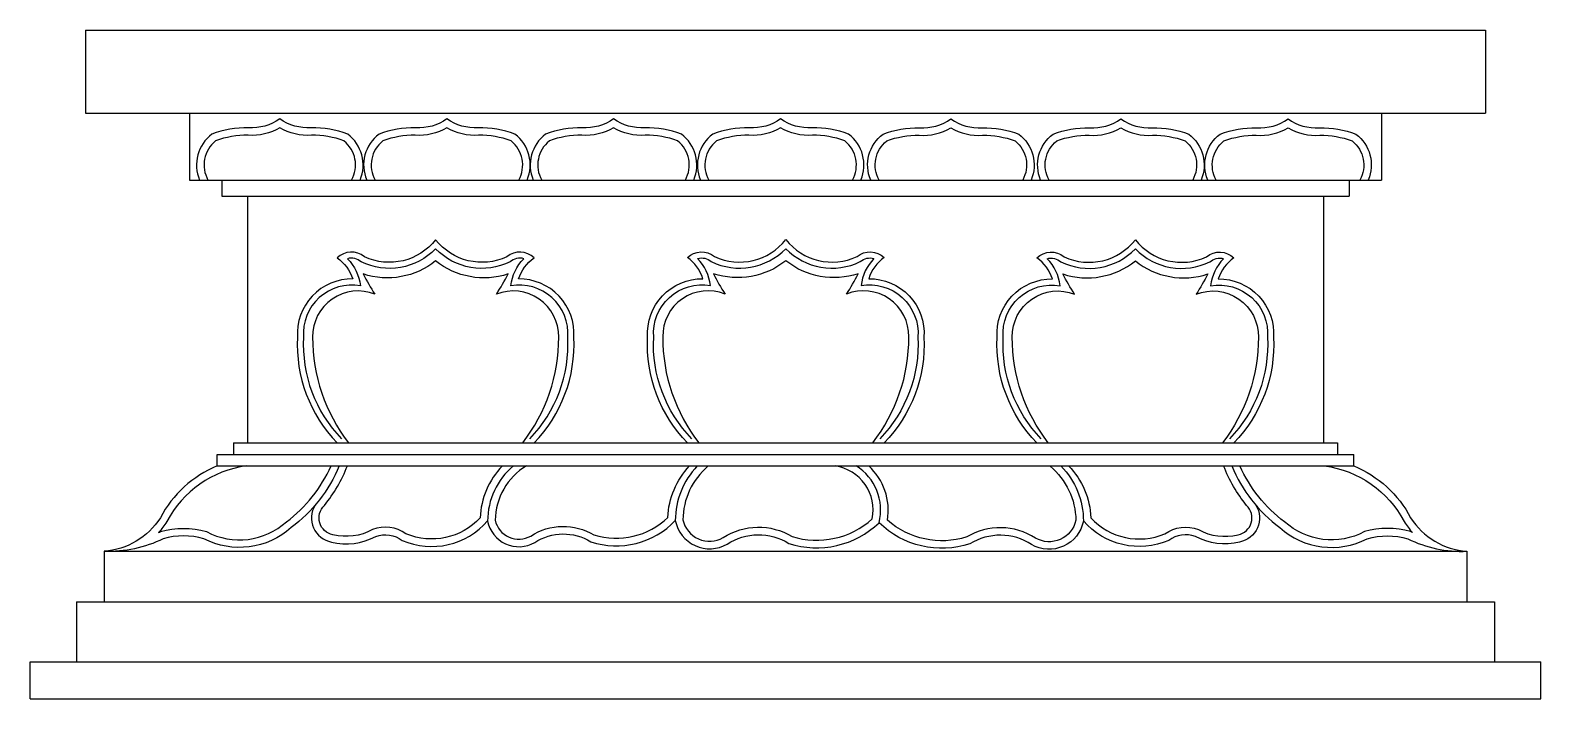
# Model space of a CAD drawing. Extents: x 155 to 1105, y 1809 to 2230.
import ezdxf

# ---------------------------------------------------------------- set-up
doc = ezdxf.new("R2010")
doc.units = 0
doc.header["$LTSCALE"] = 100
doc.header["$MEASUREMENT"] = 0
for name, color, linetype in [('3', 3, 'CONTINUOUS'), ('4', 4, 'CONTINUOUS'), ('7', 7, 'CONTINUOUS')]:
    doc.layers.add(name, color=color, linetype=linetype)

msp = doc.modelspace()

# ---------------------------------------------------------------- linework, layer by layer
at = {"layer": '3'}
for points in [[(357.32, 2135.8, 0.364928), (352.49, 2160.5, 0.093041), (332.08, 2163.97, -0.149982), (312.13, 2168.69, -0.149982), (292.19, 2163.97, 0.093041), (271.78, 2160.5, 0.364928), (266.95, 2135.8, 0.335282)], [(462.46, 2135.8, 0.364928), (457.63, 2160.5, 0.093041), (437.22, 2163.97, -0.149982), (417.28, 2168.69, -0.149982), (397.33, 2163.97, 0.093041), (376.92, 2160.5, 0.364928), (372.09, 2135.8, 0.335282)], [(567.25, 2135.8, 0.364928), (562.41, 2160.5, 0.093041), (542, 2163.97, -0.149982), (522.06, 2168.69, -0.149982), (502.12, 2163.97, 0.093041), (481.7, 2160.5, 0.364928), (476.87, 2135.8, 0.335282)], [(672.39, 2135.8, 0.364928), (667.56, 2160.5, 0.093041), (647.14, 2163.97, -0.149982), (627.2, 2168.69, -0.149982), (607.26, 2163.97, 0.093041), (586.85, 2160.5, 0.364928), (582.01, 2135.8, 0.335282)], [(689.11, 2135.8, -0.364928), (693.94, 2160.5, -0.093041), (714.35, 2163.97, 0.149982), (734.29, 2168.69, 0.149982), (754.23, 2163.97, -0.093041), (774.65, 2160.5, -0.364928), (779.48, 2135.8, -0.335282)], [(796.04, 2135.8, -0.364928), (800.87, 2160.5, -0.093041), (821.29, 2163.97, 0.149982), (841.23, 2168.69, 0.149982), (861.17, 2163.97, -0.093041), (881.58, 2160.5, -0.364928), (886.42, 2135.8, -0.335282)], [(901.18, 2135.8, -0.364928), (906.02, 2160.5, -0.093041), (926.43, 2163.97, 0.149982), (946.37, 2168.69, 0.149982), (966.31, 2163.97, -0.093041), (986.73, 2160.5, -0.364928), (991.56, 2135.8, -0.335282)], [(469.39, 1972.97, 0.209385), (493.28, 2036.82, 0.490657), (457.5, 2069.25, -0.161683), (465.64, 2086.3, 0.25449), (457.05, 2084.33, -0.323559), (410.17, 2092.46, -0.323559), (363.29, 2084.33, 0.25449), (354.7, 2086.3, -0.161683), (362.84, 2069.25, 0.490657), (327.06, 2036.82, 0.209385), (350.95, 1972.97, 0.209385)], [(571.34, 1972.98, -0.209929), (547.32, 2036.95, -0.490657), (583.1, 2069.38, 0.161683), (574.96, 2086.43, -0.25449), (583.56, 2084.46, 0.323559), (630.44, 2092.59, 0.323559), (677.31, 2084.46, -0.25449), (685.91, 2086.43, 0.161683), (677.77, 2069.38, -0.490657), (713.55, 2036.95, -0.209929), (689.53, 1972.98, -0.209929)], [(791.11, 1972.97, -0.209385), (767.22, 2036.82, -0.490657), (803, 2069.25, 0.161683), (794.86, 2086.3, -0.25449), (803.45, 2084.33, 0.323559), (850.33, 2092.46, 0.323559), (897.21, 2084.33, -0.25449), (905.8, 2086.3, 0.161683), (897.67, 2069.25, -0.490657), (933.44, 2036.82, -0.209385), (909.55, 1972.97, -0.209385)], [(291.16, 1955.81, 0.245426), (241.12, 1920.78, -0.043228), (235.84, 1913.83, 0.004958), (237.09, 1914.45, -0.14171), (266.04, 1914.44, 0.315821), (316.31, 1920.64, 0.127559), (344.36, 1955.81, 0.127559)], [(452.14, 1955.81, 0.184062), (438.15, 1923.12, -0.314484), (391.52, 1913.1, 0.250491), (370.46, 1915.71, -0.188689), (345.58, 1912.54, -0.616223), (340.24, 1930.91, 0.075296), (354.66, 1955.81)], [(467.29, 1955.81, 0.260644), (447.61, 1921.59, 0.503332), (470.01, 1911.7, -0.287075), (509.78, 1912.4, 0.274699), (556.23, 1923.42, -0.181852), (569.92, 1955.81)], [(581.45, 1955.61, 0.216639), (565.69, 1921.9, 0.504614), (591.05, 1910.67, -0.287545), (634.36, 1911.41, 0.266758), (684.82, 1922.54, 0.266758)], [(796.73, 1955.63, -0.2197), (812.89, 1921.59, -0.504614), (787.52, 1910.35, 0.287545), (744.22, 1911.09, -0.262878), (694.32, 1921.72, -0.262878)], [(808.36, 1955.81, -0.184062), (822.35, 1923.12, 0.314484), (868.98, 1913.1, -0.250491), (890.04, 1915.71, 0.188689), (914.92, 1912.54, 0.616223), (920.26, 1930.91, -0.075296), (905.84, 1955.81)], [(969.34, 1955.81, -0.245426), (1019.38, 1920.78, 0.043228), (1024.66, 1913.83, -0.004958), (1023.41, 1914.45, 0.14171), (994.46, 1914.44, -0.315821), (944.19, 1920.64, -0.127559), (916.14, 1955.81, -0.127559)]]:
    msp.add_lwpolyline(points, format="xyb", dxfattribs=at)
for radius, start, end in [(28.09, 348.70238, 81.25729), (37.59, 350.31921, 47.61382)]:
    msp.add_arc((657.27, 1928.04), radius, start, end, dxfattribs=at)
at = {"layer": '4'}
for p, q in [((190, 2230.15), (1070.5, 2230.15)), ((190, 2230.15), (190, 2177.89)), ((1070.5, 2230.15), (1070.5, 2177.89)), ((1070.5, 2230.15), (1070.5, 2177.89)), ((190, 2177.89), (1070.5, 2177.89)), ((255.38, 2177.89), (255.38, 2135.8)), ((1005.12, 2177.89), (1005.12, 2135.8)), ((255.38, 2135.8), (1005.12, 2135.8)), ((275.72, 2135.8), (275.72, 2125.64)), ((984.78, 2135.8), (984.78, 2125.64)), ((275.72, 2125.64), (984.78, 2125.64)), ((291.71, 2125.64), (291.71, 1970.33)), ((968.79, 2125.64), (968.79, 1970.33)), ((282.98, 1970.33), (977.52, 1970.33)), ((282.98, 1970.33), (282.98, 1963.07)), ((977.52, 1970.33), (977.52, 1963.07)), ((272.81, 1963.07), (987.69, 1963.07)), ((272.81, 1955.81), (272.81, 1963.07)), ((987.69, 1955.81), (987.69, 1963.07)), ((272.81, 1955.81), (987.69, 1955.81)), ((201.62, 1902.1), (1058.88, 1902.1)), ((201.62, 1902.1), (201.62, 1870.17)), ((1058.88, 1902.1), (1058.88, 1870.17)), ((184.19, 1870.17), (1076.32, 1870.17)), ((184.19, 1870.17), (184.19, 1832.43)), ((1076.32, 1870.17), (1076.32, 1832.43)), ((155.13, 1832.43), (1105.37, 1832.43)), ((155.13, 1809.21), (155.13, 1832.43)), ((1105.37, 1809.21), (1105.37, 1832.43)), ((155.13, 1809.21), (1105.37, 1809.21))]:
    msp.add_line(p, q, dxfattribs=at)
for points in [[(272.81, 1955.81, 0.176677), (237, 1923.15, -0.237432), (201.62, 1902.1)], [(987.69, 1955.81, -0.176677), (1023.5, 1923.15, 0.237432), (1058.88, 1902.1)]]:
    msp.add_lwpolyline(points, format="xyb", dxfattribs=at)
at = {"layer": '7'}
for points in [[(362.6, 2135.8, 0.34448), (354.84, 2164.69, 0.096644), (331.87, 2168.72, -0.175287), (312.13, 2174.35, -0.175287), (292.39, 2168.72, 0.096644), (269.43, 2164.69, 0.34448), (261.67, 2135.8)], [(467.74, 2135.8, 0.34448), (459.98, 2164.69, 0.096644), (437.02, 2168.72, -0.175287), (417.28, 2174.35, -0.175287), (397.54, 2168.72, 0.096644), (374.58, 2164.69, 0.34448), (366.81, 2135.8)], [(572.52, 2135.8, 0.34448), (564.76, 2164.69, 0.096644), (541.8, 2168.72, -0.175287), (522.06, 2174.35, -0.175287), (502.32, 2168.72, 0.096644), (479.36, 2164.69, 0.34448), (471.59, 2135.8)], [(677.67, 2135.8, 0.34448), (669.9, 2164.69, 0.096644), (646.94, 2168.72, -0.175287), (627.2, 2174.35, -0.175287), (607.46, 2168.72, 0.096644), (584.5, 2164.69, 0.34448), (576.74, 2135.8)], [(683.83, 2135.8, -0.34448), (691.59, 2164.69, -0.096644), (714.55, 2168.72, 0.175287), (734.29, 2174.35, 0.175287), (754.03, 2168.72, -0.096644), (776.99, 2164.69, -0.34448), (784.76, 2135.8)], [(790.76, 2135.8, -0.34448), (798.53, 2164.69, -0.096644), (821.49, 2168.72, 0.175287), (841.23, 2174.35, 0.175287), (860.97, 2168.72, -0.096644), (883.93, 2164.69, -0.34448), (891.69, 2135.8)], [(895.91, 2135.8, -0.34448), (903.67, 2164.69, -0.096644), (926.63, 2168.72, 0.175287), (946.37, 2174.35, 0.175287), (966.11, 2168.72, -0.096644), (989.07, 2164.69, -0.34448), (996.84, 2135.8)], [(472.11, 1970.33, 0.208657), (497.09, 2036.78, 0.439533), (462.32, 2073.52, -0.162329), (472.11, 2086.88, 0.375843), (454.97, 2087.54, -0.351418), (410.17, 2098.23, -0.351418), (365.37, 2087.54, 0.375843), (348.23, 2086.88, -0.162329), (358.02, 2073.52, 0.439533), (323.25, 2036.78, 0.208657), (348.23, 1970.33)], [(568.62, 1970.33, -0.209201), (543.52, 2036.91, -0.439533), (578.28, 2073.65, 0.162329), (568.5, 2087.01, -0.375843), (585.64, 2087.68, 0.351418), (630.44, 2098.36, 0.351418), (675.23, 2087.68, -0.375843), (692.37, 2087.01, 0.162329), (682.59, 2073.65, -0.439533), (717.36, 2036.91, -0.209201), (692.25, 1970.33)], [(788.39, 1970.33, -0.208657), (763.41, 2036.78, -0.439533), (798.18, 2073.52, 0.162329), (788.39, 2086.88, -0.375843), (805.53, 2087.54, 0.351418), (850.33, 2098.23, 0.351418), (895.13, 2087.54, -0.375843), (912.27, 2086.88, 0.162329), (902.48, 2073.52, -0.439533), (937.25, 2036.78, -0.208657), (912.27, 1970.33)], [(464.92, 1970.33, 0.167446), (487.57, 2036.9, 0.535965), (448.4, 2063.92, 0.028842), (455.7, 2076.68, -0.254409), (410.17, 2084.88, -0.254409), (364.64, 2076.68, 0.028842), (371.94, 2063.92, 0.535965), (332.77, 2036.9, 0.167446), (355.41, 1970.33)], [(685.09, 1970.33, 0.167845), (707.83, 2037.03, 0.535965), (668.67, 2064.06, 0.028842), (675.96, 2076.81, -0.254409), (630.44, 2085.02, -0.254409), (584.91, 2076.81, 0.028842), (592.2, 2064.06, 0.535965), (553.04, 2037.03, 0.167845), (575.78, 1970.33, 0.167845)], [(795.58, 1970.33, -0.167446), (772.93, 2036.9, -0.535965), (812.1, 2063.92, -0.028842), (804.8, 2076.68, 0.254409), (850.33, 2084.88, 0.254409), (895.86, 2076.68, -0.028842), (888.56, 2063.92, -0.535965), (927.73, 2036.9, -0.167446), (905.09, 1970.33)], [(349.53, 1955.81, -0.132666), (319.33, 1916.97, -0.31168), (264.27, 1910.01, 0.136848), (238.83, 1910.01, -0.128354), (201.62, 1902.1)], [(459.11, 1955.81, 0.222485), (442.86, 1921.11, 0.514945), (472.5, 1907.65, -0.29257), (507.79, 1908.05, 0.28831), (560.94, 1921.43, 0.28831)], [(574.75, 1955.81, 0.193356), (560.94, 1921.43, 0.514945), (593.54, 1906.61, -0.29257), (632.36, 1907.06, 0.276833), (689.13, 1920.07)], [(803.52, 1955.81, -0.195647), (817.64, 1921.11, -0.514945), (785.04, 1906.3, 0.29257), (746.21, 1906.74, -0.278991), (689.13, 1920.07, -0.278991)], [(910.97, 1955.81, 0.132666), (941.17, 1916.97, 0.31168), (996.23, 1910.01, -0.136848), (1021.67, 1910.01, 0.128354), (1058.88, 1902.1)], [(334.32, 1931.08, 0.521328), (344.56, 1907.9, 0.185497), (372.44, 1911.38, -0.253283), (389.16, 1908.94, 0.328657), (442.86, 1921.26)], [(926.18, 1931.08, -0.521328), (915.94, 1907.9, -0.185497), (888.07, 1911.38, 0.253283), (871.34, 1908.94, -0.328657), (817.64, 1921.26)]]:
    msp.add_lwpolyline(points, format="xyb", dxfattribs=at)
msp.add_arc((657.27, 1928.04), 32.84, 345.9483, 57.98983, dxfattribs=at)

doc.saveas('drawing.dxf')
